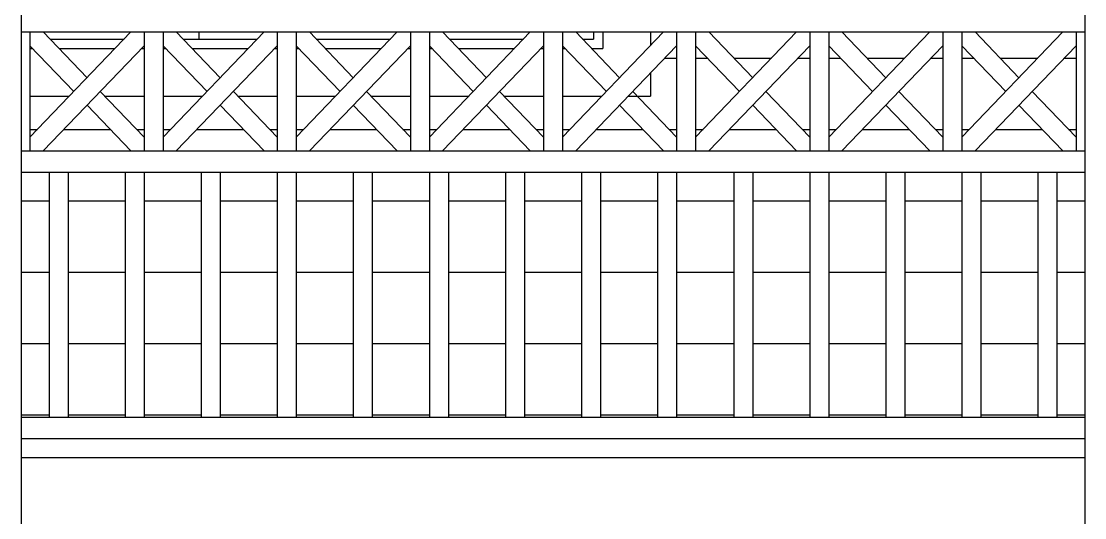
# Model space of a CAD drawing. Header units: inches. Extents: x 86794 to 87086, y 41803 to 41823.
# Drawn here: x 87032.658 to 87034.894, y 41816.897 to 41817.941 of the extents above; entities that cross this region are included whole.
import ezdxf

# ---------------------------------------------------------------- set-up
doc = ezdxf.new("R2010")
doc.units = ezdxf.units.IN
doc.header["$MEASUREMENT"] = 0

msp = doc.modelspace()

# ---------------------------------------------------------------- linework, layer by layer
at = {"ltscale": 0.006}
for p, q in [((87032.6576, 41819.0158), (87032.6576, 41814.2936)), ((87034.8942, 41819.0158), (87034.8942, 41814.2936)), ((87032.6576, 41817.9186), (87034.8942, 41817.9186)), ((87032.6759, 41817.9186), (87032.6759, 41817.6686)), ((87032.8882, 41817.9186), (87032.6759, 41817.6975)), ((87032.7036, 41817.9186), (87032.7959, 41817.8225)), ((87032.9159, 41817.9186), (87032.9159, 41817.6686)), ((87032.9559, 41817.9186), (87032.9559, 41817.6686)), ((87033.1682, 41817.9186), (87032.9559, 41817.6975)), ((87032.9836, 41817.9186), (87033.0759, 41817.8225)), ((87033.0309, 41817.9186), (87033.0309, 41817.9036)), ((87033.1959, 41817.9186), (87033.1959, 41817.6686)), ((87033.2359, 41817.9186), (87033.2359, 41817.6686)), ((87033.4482, 41817.9186), (87033.2359, 41817.6975)), ((87033.2636, 41817.9186), (87033.3559, 41817.8225)), ((87033.4759, 41817.9186), (87033.4759, 41817.6686)), ((87033.5159, 41817.9186), (87033.5159, 41817.6686)), ((87033.7282, 41817.9186), (87033.5159, 41817.6975)), ((87033.5436, 41817.9186), (87033.6359, 41817.8225)), ((87033.7559, 41817.9186), (87033.7559, 41817.6686)), ((87033.7959, 41817.9186), (87033.7959, 41817.6686)), ((87034.0082, 41817.9186), (87033.7959, 41817.6975)), ((87033.8236, 41817.9186), (87033.9159, 41817.8225)), ((87033.8609, 41817.9186), (87033.8609, 41817.9036)), ((87033.8809, 41817.9186), (87033.8809, 41817.8836)), ((87033.9809, 41817.9186), (87033.9809, 41817.8902)), ((87034.0359, 41817.9186), (87034.0359, 41817.6686)), ((87034.0759, 41817.9186), (87034.0759, 41817.6686)), ((87034.2882, 41817.9186), (87034.0759, 41817.6975)), ((87034.1036, 41817.9186), (87034.1959, 41817.8225)), ((87034.3159, 41817.9186), (87034.3159, 41817.6686)), ((87034.3559, 41817.9186), (87034.3559, 41817.6686)), ((87034.5682, 41817.9186), (87034.3559, 41817.6975)), ((87034.3836, 41817.9186), (87034.4759, 41817.8225)), ((87034.5959, 41817.9186), (87034.5959, 41817.6686)), ((87034.6359, 41817.9186), (87034.6359, 41817.6686)), ((87034.8482, 41817.9186), (87034.6359, 41817.6975)), ((87034.6636, 41817.9186), (87034.7559, 41817.8225)), ((87034.8759, 41817.9186), (87034.8759, 41817.6686)), ((87032.6759, 41817.8898), (87032.7682, 41817.7936)), ((87032.6759, 41817.8836), (87032.6818, 41817.8836)), ((87032.9159, 41817.8898), (87032.7036, 41817.6686)), ((87032.718, 41817.9036), (87032.8738, 41817.9036)), ((87032.7372, 41817.8836), (87032.8546, 41817.8836)), ((87032.91, 41817.8836), (87032.9159, 41817.8836)), ((87032.9559, 41817.8898), (87033.0482, 41817.7936)), ((87032.9559, 41817.8836), (87032.9618, 41817.8836)), ((87033.1959, 41817.8898), (87032.9836, 41817.6686)), ((87032.998, 41817.9036), (87033.1538, 41817.9036)), ((87033.0172, 41817.8836), (87033.1346, 41817.8836)), ((87033.19, 41817.8836), (87033.1959, 41817.8836)), ((87033.2359, 41817.8898), (87033.3282, 41817.7936)), ((87033.2359, 41817.8836), (87033.2418, 41817.8836)), ((87033.4759, 41817.8898), (87033.2636, 41817.6686)), ((87033.278, 41817.9036), (87033.4338, 41817.9036)), ((87033.2972, 41817.8836), (87033.4146, 41817.8836)), ((87033.47, 41817.8836), (87033.4759, 41817.8836)), ((87033.5159, 41817.8898), (87033.6082, 41817.7936)), ((87033.5159, 41817.8836), (87033.5218, 41817.8836)), ((87033.7559, 41817.8898), (87033.5436, 41817.6686)), ((87033.558, 41817.9036), (87033.7138, 41817.9036)), ((87033.5772, 41817.8836), (87033.6946, 41817.8836)), ((87033.75, 41817.8836), (87033.7559, 41817.8836)), ((87033.7959, 41817.8898), (87033.8882, 41817.7936)), ((87033.7959, 41817.8836), (87033.8018, 41817.8836)), ((87034.0359, 41817.8898), (87033.8236, 41817.6686)), ((87033.838, 41817.9036), (87033.8609, 41817.9036)), ((87033.8572, 41817.8836), (87033.8809, 41817.8836)), ((87034.0759, 41817.8898), (87034.1682, 41817.7936)), ((87034.3159, 41817.8898), (87034.1036, 41817.6686)), ((87034.3559, 41817.8898), (87034.4482, 41817.7936)), ((87034.5959, 41817.8898), (87034.3836, 41817.6686)), ((87034.6359, 41817.8898), (87034.7282, 41817.7936)), ((87034.8759, 41817.8898), (87034.6636, 41817.6686)), ((87034.0108, 41817.8636), (87034.0359, 41817.8636)), ((87034.0759, 41817.8636), (87034.101, 41817.8636)), ((87034.1564, 41817.8636), (87034.2354, 41817.8636)), ((87034.2908, 41817.8636), (87034.3159, 41817.8636)), ((87034.3559, 41817.8636), (87034.381, 41817.8636)), ((87034.4364, 41817.8636), (87034.5154, 41817.8636)), ((87034.5708, 41817.8636), (87034.5959, 41817.8636)), ((87034.6359, 41817.8636), (87034.661, 41817.8636)), ((87034.7164, 41817.8636), (87034.7954, 41817.8636)), ((87034.8508, 41817.8636), (87034.8759, 41817.8636)), ((87033.9809, 41817.8325), (87033.9809, 41817.7836)), ((87032.8236, 41817.7936), (87032.9159, 41817.6975)), ((87033.1036, 41817.7936), (87033.1959, 41817.6975)), ((87033.3836, 41817.7936), (87033.4759, 41817.6975)), ((87033.6636, 41817.7936), (87033.7559, 41817.6975)), ((87033.9436, 41817.7936), (87034.0359, 41817.6975)), ((87034.2236, 41817.7936), (87034.3159, 41817.6975)), ((87034.5036, 41817.7936), (87034.5959, 41817.6975)), ((87034.7836, 41817.7936), (87034.8759, 41817.6975)), ((87032.6759, 41817.7836), (87032.7586, 41817.7836)), ((87032.8332, 41817.7836), (87032.9159, 41817.7836)), ((87032.9559, 41817.7836), (87033.0386, 41817.7836)), ((87033.1132, 41817.7836), (87033.1959, 41817.7836)), ((87033.2359, 41817.7836), (87033.3186, 41817.7836)), ((87033.3932, 41817.7836), (87033.4759, 41817.7836)), ((87033.5159, 41817.7836), (87033.5986, 41817.7836)), ((87033.6732, 41817.7836), (87033.7559, 41817.7836)), ((87033.7959, 41817.7836), (87033.8786, 41817.7836)), ((87033.934, 41817.7836), (87033.9809, 41817.7836)), ((87032.7959, 41817.7648), (87032.8882, 41817.6686)), ((87033.0759, 41817.7648), (87033.1682, 41817.6686)), ((87033.3559, 41817.7648), (87033.4482, 41817.6686)), ((87033.6359, 41817.7648), (87033.7282, 41817.6686)), ((87033.9159, 41817.7648), (87034.0082, 41817.6686)), ((87034.1959, 41817.7648), (87034.2882, 41817.6686)), ((87034.4759, 41817.7648), (87034.5682, 41817.6686)), ((87034.7559, 41817.7648), (87034.8482, 41817.6686)), ((87032.6759, 41817.7136), (87032.6914, 41817.7136)), ((87032.7468, 41817.7136), (87032.845, 41817.7136)), ((87032.9004, 41817.7136), (87032.9159, 41817.7136)), ((87032.9559, 41817.7136), (87032.9714, 41817.7136)), ((87033.0268, 41817.7136), (87033.125, 41817.7136)), ((87033.1804, 41817.7136), (87033.1959, 41817.7136)), ((87033.2359, 41817.7136), (87033.2514, 41817.7136)), ((87033.3068, 41817.7136), (87033.405, 41817.7136)), ((87033.4604, 41817.7136), (87033.4759, 41817.7136)), ((87033.5159, 41817.7136), (87033.5314, 41817.7136)), ((87033.5868, 41817.7136), (87033.685, 41817.7136)), ((87033.7404, 41817.7136), (87033.7559, 41817.7136)), ((87033.7959, 41817.7136), (87033.8114, 41817.7136)), ((87033.8668, 41817.7136), (87033.965, 41817.7136)), ((87034.0204, 41817.7136), (87034.0359, 41817.7136)), ((87034.0759, 41817.7136), (87034.0914, 41817.7136)), ((87034.1468, 41817.7136), (87034.245, 41817.7136)), ((87034.3004, 41817.7136), (87034.3159, 41817.7136)), ((87034.3559, 41817.7136), (87034.3714, 41817.7136)), ((87034.4268, 41817.7136), (87034.525, 41817.7136)), ((87034.5804, 41817.7136), (87034.5959, 41817.7136)), ((87034.6359, 41817.7136), (87034.6514, 41817.7136)), ((87034.7068, 41817.7136), (87034.805, 41817.7136)), ((87034.8604, 41817.7136), (87034.8759, 41817.7136)), ((87032.6576, 41817.6686), (87034.8942, 41817.6686)), ((87032.6576, 41817.6236), (87034.8942, 41817.6236)), ((87032.7159, 41817.6236), (87032.7159, 41817.1086)), ((87032.7559, 41817.6236), (87032.7559, 41817.1086)), ((87032.8759, 41817.6236), (87032.8759, 41817.1086)), ((87032.9159, 41817.6236), (87032.9159, 41817.1086)), ((87033.0359, 41817.6236), (87033.0359, 41817.1086)), ((87033.0759, 41817.6236), (87033.0759, 41817.1086)), ((87033.1959, 41817.6236), (87033.1959, 41817.1086)), ((87033.2359, 41817.6236), (87033.2359, 41817.1086)), ((87033.3559, 41817.6236), (87033.3559, 41817.1086)), ((87033.3959, 41817.6236), (87033.3959, 41817.1086)), ((87033.5159, 41817.6236), (87033.5159, 41817.1086)), ((87033.5559, 41817.6236), (87033.5559, 41817.1086)), ((87033.6759, 41817.6236), (87033.6759, 41817.1086)), ((87033.7159, 41817.6236), (87033.7159, 41817.1086)), ((87033.8359, 41817.6236), (87033.8359, 41817.1086)), ((87033.8759, 41817.6236), (87033.8759, 41817.1086)), ((87033.9959, 41817.6236), (87033.9959, 41817.1086)), ((87034.0359, 41817.6236), (87034.0359, 41817.1086)), ((87034.1559, 41817.6236), (87034.1559, 41817.1086)), ((87034.1959, 41817.6236), (87034.1959, 41817.1086)), ((87034.3159, 41817.6236), (87034.3159, 41817.1086)), ((87034.3559, 41817.6236), (87034.3559, 41817.1086)), ((87034.4759, 41817.6236), (87034.4759, 41817.1086)), ((87034.5159, 41817.6236), (87034.5159, 41817.1086)), ((87034.6359, 41817.6236), (87034.6359, 41817.1086)), ((87034.6759, 41817.6236), (87034.6759, 41817.1086)), ((87034.7959, 41817.6236), (87034.7959, 41817.1086)), ((87034.8359, 41817.6236), (87034.8359, 41817.1086)), ((87032.6576, 41817.5636), (87032.7159, 41817.5636)), ((87032.7559, 41817.5636), (87032.8759, 41817.5636)), ((87032.9159, 41817.5636), (87033.0359, 41817.5636)), ((87033.0759, 41817.5636), (87033.1959, 41817.5636)), ((87033.2359, 41817.5636), (87033.3559, 41817.5636)), ((87033.3959, 41817.5636), (87033.5159, 41817.5636)), ((87033.5559, 41817.5636), (87033.6759, 41817.5636)), ((87033.7159, 41817.5636), (87033.8359, 41817.5636)), ((87033.8759, 41817.5636), (87033.9959, 41817.5636)), ((87034.0359, 41817.5636), (87034.1559, 41817.5636)), ((87034.1959, 41817.5636), (87034.3159, 41817.5636)), ((87034.3559, 41817.5636), (87034.4759, 41817.5636)), ((87034.5159, 41817.5636), (87034.6359, 41817.5636)), ((87034.6759, 41817.5636), (87034.7959, 41817.5636)), ((87034.8359, 41817.5636), (87034.8942, 41817.5636)), ((87032.6576, 41817.4136), (87032.7159, 41817.4136)), ((87032.7559, 41817.4136), (87032.8759, 41817.4136)), ((87032.9159, 41817.4136), (87033.0359, 41817.4136)), ((87033.0759, 41817.4136), (87033.1959, 41817.4136)), ((87033.2359, 41817.4136), (87033.3559, 41817.4136)), ((87033.3959, 41817.4136), (87033.5159, 41817.4136)), ((87033.5559, 41817.4136), (87033.6759, 41817.4136)), ((87033.7159, 41817.4136), (87033.8359, 41817.4136)), ((87033.8759, 41817.4136), (87033.9959, 41817.4136)), ((87034.0359, 41817.4136), (87034.1559, 41817.4136)), ((87034.1959, 41817.4136), (87034.3159, 41817.4136)), ((87034.3559, 41817.4136), (87034.4759, 41817.4136)), ((87034.5159, 41817.4136), (87034.6359, 41817.4136)), ((87034.6759, 41817.4136), (87034.7959, 41817.4136)), ((87034.8359, 41817.4136), (87034.8942, 41817.4136)), ((87032.6576, 41817.2636), (87032.7159, 41817.2636)), ((87032.7559, 41817.2636), (87032.8759, 41817.2636)), ((87032.9159, 41817.2636), (87033.0359, 41817.2636)), ((87033.0759, 41817.2636), (87033.1959, 41817.2636)), ((87033.2359, 41817.2636), (87033.3559, 41817.2636)), ((87033.3959, 41817.2636), (87033.5159, 41817.2636)), ((87033.5559, 41817.2636), (87033.6759, 41817.2636)), ((87033.7159, 41817.2636), (87033.8359, 41817.2636)), ((87033.8759, 41817.2636), (87033.9959, 41817.2636)), ((87034.0359, 41817.2636), (87034.1559, 41817.2636)), ((87034.1959, 41817.2636), (87034.3159, 41817.2636)), ((87034.3559, 41817.2636), (87034.4759, 41817.2636)), ((87034.5159, 41817.2636), (87034.6359, 41817.2636)), ((87034.6759, 41817.2636), (87034.7959, 41817.2636)), ((87034.8359, 41817.2636), (87034.8942, 41817.2636)), ((87032.6576, 41817.1136), (87032.7159, 41817.1136)), ((87032.6576, 41817.1086), (87034.8942, 41817.1086)), ((87032.7559, 41817.1136), (87032.8759, 41817.1136)), ((87032.9159, 41817.1136), (87033.0359, 41817.1136)), ((87033.0759, 41817.1136), (87033.1959, 41817.1136)), ((87033.2359, 41817.1136), (87033.3559, 41817.1136)), ((87033.3959, 41817.1136), (87033.5159, 41817.1136)), ((87033.5559, 41817.1136), (87033.6759, 41817.1136)), ((87033.7159, 41817.1136), (87033.8359, 41817.1136)), ((87033.8759, 41817.1136), (87033.9959, 41817.1136)), ((87034.0359, 41817.1136), (87034.1559, 41817.1136)), ((87034.1959, 41817.1136), (87034.3159, 41817.1136)), ((87034.3559, 41817.1136), (87034.4759, 41817.1136)), ((87034.5159, 41817.1136), (87034.6359, 41817.1136)), ((87034.6759, 41817.1136), (87034.7959, 41817.1136)), ((87034.8359, 41817.1136), (87034.8942, 41817.1136)), ((87032.6576, 41817.0636), (87034.8942, 41817.0636)), ((87032.6576, 41817.0636), (87034.8942, 41817.0636)), ((87032.6576, 41817.0236), (87034.8942, 41817.0236))]:
    msp.add_line(p, q, dxfattribs=at)

doc.saveas('drawing.dxf')
